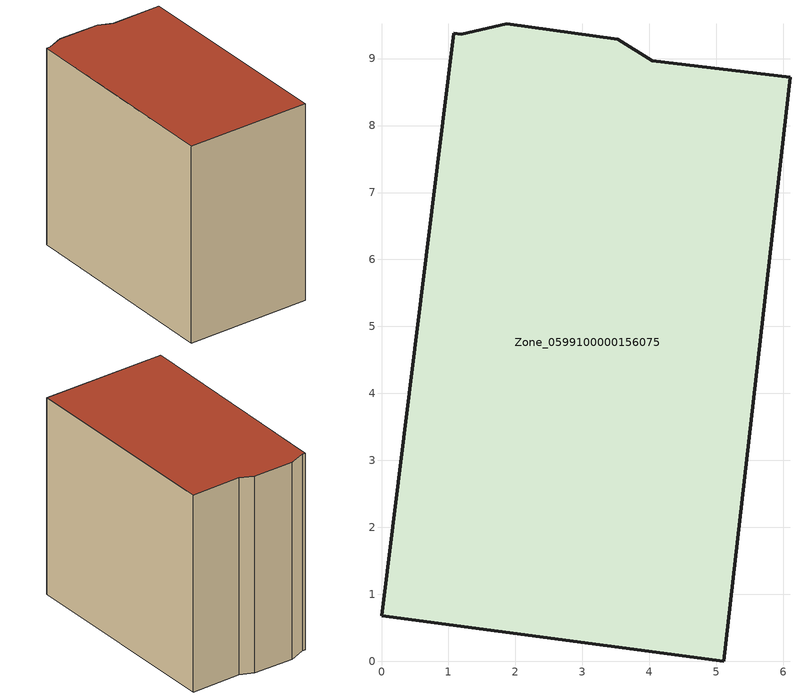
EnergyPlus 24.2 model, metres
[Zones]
Zone_0599100000156075
 floor ground (C_G): 1.87,9.52 3.53,9.29 4.04,8.97 6.1,8.72 5.11,0 0,0.68 1.08,9.38 1.19,9.36 z2.9
 wall outside (C_F): 1.19,9.36 1.08,9.38 0,0.68 5.11,0 6.1,8.72 4.04,8.97 3.53,9.29 1.87,9.52 1.19,9.36 z2.9:11.24
 roof outside (C_R): 3.53,9.29 1.87,9.52 1.19,9.36 1.08,9.38 0,0.68 5.11,0 6.1,8.72 4.04,8.97 z11.24
[BUILDING]
Pand.0599100000156075: North Axis=0; Terrain=City; Loads Convergence Tolerance Value=0.04; Temperature Convergence Tolerance Value=0.4; Solar Distribution=FullExterior; Maximum Number of Warmup Days=25; Minimum Number of Warmup Days=1
[Site:Location]
Rotterdam.The.Hague.AP_ZH_NLD Design_Conditions: Latitude=51.96; Longitude=4.45; Time Zone=1; Elevation=-4.5
[SITE:GROUNDTEMPERATURE:BUILDINGSURFACE]
18, 18, 18, 18, 18, 18, 18, 18, 18, 18, 18, 18
[MATERIAL] Thermal Absorptance=0.9; Solar Absorptance=0.7; Visible Absorptance=0.7
Name | Roughness | Thickness | Conductivity | Density | Specific Heat
G.TI.1946 | MediumSmooth | 0.15 | 1 | 540 | 1210
F.TI.1946 | Rough | 0.3 | 0.857143 | 1920 | 840
R.TI.1946 | MediumRough | 0.2 | 0.1 | 1500 | 1000
[CONSTRUCTION]
C_G: G.TI.1946
C_F: F.TI.1946
C_R: R.TI.1946
[ZONE]
Zone_0599100000156075: Type=1; Multiplier=1; Ceiling Height=Autocalculate; Volume=Autocalculate; Floor Area=autocalculate; Part of Total Floor Area=Yes
[ZONEINFILTRATION:DESIGNFLOWRATE]
Infil_Zone_0599100000156075: Zone or ZoneList or Space or SpaceList=Zone_0599100000156075; Schedule=AlwaysOn; Design Flow Rate Calculation Method=Flow/Area; Flow Rate per Floor Area=0.003; Constant Term Coefficient=1; Temperature Term Coefficient=0; Velocity Term Coefficient=0; Velocity Squared Term Coefficient=0
[HVACTEMPLATE:ZONE:IDEALLOADSAIRSYSTEM]
Zone_0599100000156075: Maximum Heating Supply Air Temperature=50; Minimum Cooling Supply Air Temperature=13; Maximum Heating Supply Air Humidity Ratio=0.0156; Minimum Cooling Supply Air Humidity Ratio=0.0077; Heating Limit=NoLimit; Cooling Limit=NoLimit; Dehumidification Control Type=ConstantSensibleHeatRatio; Cooling Sensible Heat Ratio=0.7; Dehumidification Setpoint=60; Humidification Control Type=None; Humidification Setpoint=30; Outdoor Air Method=None; Outdoor Air Flow Rate per Person=0.00944; Outdoor Air Flow Rate per Zone Floor Area=0; Outdoor Air Flow Rate per Zone=0; Demand Controlled Ventilation Type=None; Outdoor Air Economizer Type=NoEconomizer; Heat Recovery Type=None; Sensible Heat Recovery Effectiveness=0.7; Latent Heat Recovery Effectiveness=0.65
[ZONECONTROL:THERMOSTAT]
ThermostatControl_Zone_0599100000156075: Zone or ZoneList=Zone_0599100000156075; Control Type Schedule=DualSetpointControlType; Control 1=Thermostat_Zone_0599100000156075; Temperature Difference Between Cutout And Setpoint=0
[THERMOSTATSETPOINT:DUALSETPOINT]
Thermostat_Zone_0599100000156075: Heating Setpoint Temperature Schedule=HeatingSetpoint_Zone_0599100000156075; Cooling Setpoint Temperature Schedule=CoolingSetpoint_Zone_0599100000156075
[SCHEDULE:COMPACT]
HeatingSetpoint_Zone_0599100000156075: Through: 12/31, For: AllDays, Until: 24:00, 21
CoolingSetpoint_Zone_0599100000156075: Through: 12/31, For: AllDays, Until: 24:00, 24
DualSetpointControlType: Through: 12/31, For: AllDays, Until: 24:00, 4
AlwaysOn: Through: 12/31, For: AllDays, Until: 24:00, 1
